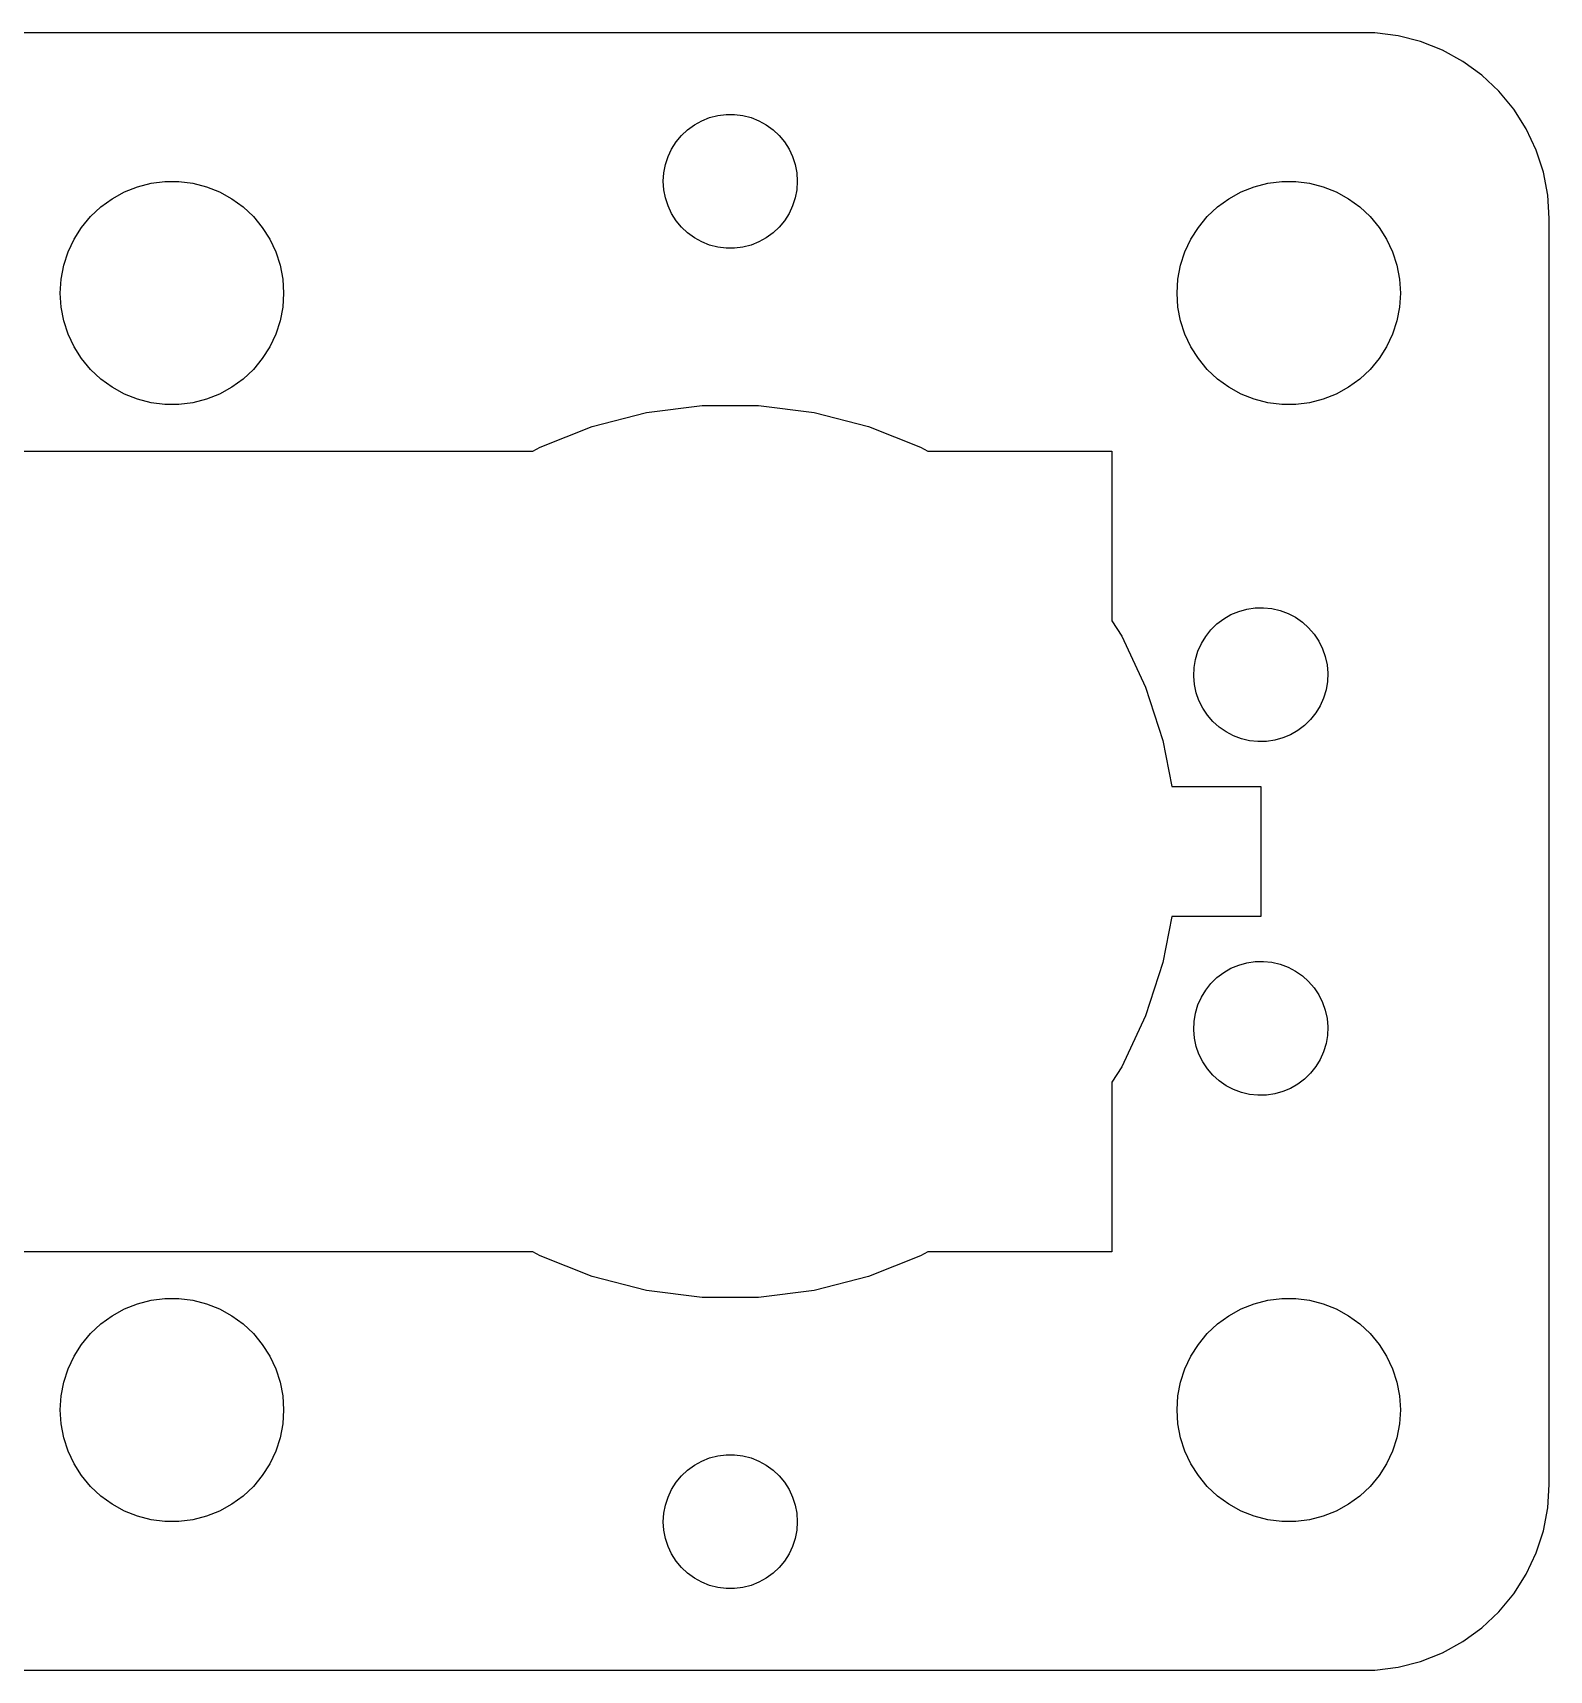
# Model space of a CAD drawing. Header units: metres. Extents: x -52 to 22, y -22 to 130.
# Drawn here: x -18.74 to 22, y -21.99 to 21.99 of the extents above; entities that cross this region are included whole.
import ezdxf

# ---------------------------------------------------------------- set-up
doc = ezdxf.new("R2010")
doc.units = ezdxf.units.M

msp = doc.modelspace()

# ---------------------------------------------------------------- linework, layer by layer
for p, q in [((17.3139, 21.9901), (-47.3139, 21.9901)), ((17.9369, 21.9114), (17.3139, 21.9901)), ((18.5451, 21.7553), (17.9369, 21.9114)), ((19.1289, 21.5241), (18.5451, 21.7553)), ((19.6791, 21.2216), (19.1289, 21.5241)), ((20.1871, 20.8526), (19.6791, 21.2216)), ((20.6448, 20.4227), (20.1871, 20.8526)), ((21.0451, 19.9389), (20.6448, 20.4227)), ((-0.33728, 19.7681), (-0.11302, 19.7964)), ((-0.11302, 19.7964), (0.11302, 19.7964)), ((0.11302, 19.7964), (0.33728, 19.7681)), ((21.3815, 19.4088), (21.0451, 19.9389)), ((-1.31213, 19.2322), (-1.14735, 19.3869)), ((-1.14735, 19.3869), (-0.96448, 19.5198)), ((-0.96448, 19.5198), (-0.76639, 19.6287)), ((-0.76639, 19.6287), (-0.55623, 19.7119)), ((-0.55623, 19.7119), (-0.33728, 19.7681)), ((0.33728, 19.7681), (0.55623, 19.7119)), ((0.55623, 19.7119), (0.76639, 19.6287)), ((0.76639, 19.6287), (0.96448, 19.5198)), ((0.96448, 19.5198), (1.14735, 19.3869)), ((1.14735, 19.3869), (1.31213, 19.2322)), ((21.6489, 18.8406), (21.3815, 19.4088)), ((-1.57735, 18.8672), (-1.45622, 19.058)), ((-1.45622, 19.058), (-1.31213, 19.2322)), ((1.31213, 19.2322), (1.45622, 19.058)), ((1.45622, 19.058), (1.57735, 18.8672)), ((-1.74344, 18.4476), (-1.67358, 18.6626)), ((-1.67358, 18.6626), (-1.57735, 18.8672)), ((1.57735, 18.8672), (1.67358, 18.6626)), ((1.67358, 18.6626), (1.74344, 18.4476)), ((21.8429, 18.2434), (21.6489, 18.8406)), ((-1.79999, 18), (-1.7858, 18.2256)), ((-1.7858, 18.2256), (-1.74344, 18.4476)), ((1.74344, 18.4476), (1.7858, 18.2256)), ((1.7858, 18.2256), (1.79999, 18)), ((21.9606, 17.6267), (21.8429, 18.2434)), ((-16.6075, 17.533), (-16.2773, 17.7145)), ((-16.2773, 17.7145), (-15.927, 17.8532)), ((-15.927, 17.8532), (-15.5621, 17.9469)), ((-15.5621, 17.9469), (-15.1884, 17.9941)), ((-15.1884, 17.9941), (-14.8116, 17.9941)), ((-14.8116, 17.9941), (-14.4379, 17.9469)), ((-14.4379, 17.9469), (-14.0729, 17.8532)), ((-14.0729, 17.8532), (-13.7227, 17.7145)), ((-13.7227, 17.7145), (-13.3925, 17.533)), ((-1.7858, 17.7744), (-1.79999, 18)), ((-1.74344, 17.5524), (-1.7858, 17.7744)), ((1.7858, 17.7744), (1.74344, 17.5524)), ((1.79999, 18), (1.7858, 17.7744)), ((13.3925, 17.533), (13.7227, 17.7145)), ((13.7227, 17.7145), (14.0729, 17.8532)), ((14.0729, 17.8532), (14.4379, 17.9469)), ((14.4379, 17.9469), (14.8116, 17.9941)), ((14.8116, 17.9941), (15.1884, 17.9941)), ((15.1884, 17.9941), (15.5621, 17.9469)), ((15.5621, 17.9469), (15.927, 17.8532)), ((15.927, 17.8532), (16.2773, 17.7145)), ((16.2773, 17.7145), (16.6075, 17.533)), ((22, 17), (21.9606, 17.6267)), ((-17.1869, 17.0536), (-16.9123, 17.3115)), ((-16.9123, 17.3115), (-16.6075, 17.533)), ((-13.3925, 17.533), (-13.0877, 17.3115)), ((-13.0877, 17.3115), (-12.8131, 17.0536)), ((-1.67358, 17.3374), (-1.74344, 17.5524)), ((-1.57735, 17.1328), (-1.67358, 17.3374)), ((1.67358, 17.3374), (1.57735, 17.1328)), ((1.74344, 17.5524), (1.67358, 17.3374)), ((12.8131, 17.0536), (13.0877, 17.3115)), ((13.0877, 17.3115), (13.3925, 17.533)), ((16.6075, 17.533), (16.9123, 17.3115)), ((16.9123, 17.3115), (17.1869, 17.0536)), ((-17.6289, 16.4453), (-17.427, 16.7634)), ((-17.427, 16.7634), (-17.1869, 17.0536)), ((-12.8131, 17.0536), (-12.5729, 16.7634)), ((-12.5729, 16.7634), (-12.3711, 16.4453)), ((-1.45622, 16.942), (-1.57735, 17.1328)), ((-1.31213, 16.7678), (-1.45622, 16.942)), ((-1.14735, 16.6131), (-1.31213, 16.7678)), ((1.31213, 16.7678), (1.14735, 16.6131)), ((1.45622, 16.942), (1.31213, 16.7678)), ((1.57735, 17.1328), (1.45622, 16.942)), ((12.3711, 16.4453), (12.5729, 16.7634)), ((12.5729, 16.7634), (12.8131, 17.0536)), ((17.1869, 17.0536), (17.427, 16.7634)), ((17.427, 16.7634), (17.6289, 16.4453)), ((22, -17), (22, 17)), ((-17.7893, 16.1044), (-17.6289, 16.4453)), ((-12.3711, 16.4453), (-12.2107, 16.1044)), ((-0.96448, 16.4802), (-1.14735, 16.6131)), ((-0.76639, 16.3713), (-0.96448, 16.4802)), ((-0.55623, 16.2881), (-0.76639, 16.3713)), ((-0.33728, 16.2319), (-0.55623, 16.2881)), ((0.55623, 16.2881), (0.33728, 16.2319)), ((0.76639, 16.3713), (0.55623, 16.2881)), ((0.96448, 16.4802), (0.76639, 16.3713)), ((1.14735, 16.6131), (0.96448, 16.4802)), ((12.2107, 16.1044), (12.3711, 16.4453)), ((17.6289, 16.4453), (17.7893, 16.1044)), ((-17.9057, 15.7461), (-17.7893, 16.1044)), ((-12.2107, 16.1044), (-12.0942, 15.7461)), ((-0.11302, 16.2036), (-0.33728, 16.2319)), ((0.11302, 16.2036), (-0.11302, 16.2036)), ((0.33728, 16.2319), (0.11302, 16.2036)), ((12.0942, 15.7461), (12.2107, 16.1044)), ((17.7893, 16.1044), (17.9057, 15.7461)), ((-17.9763, 15.376), (-17.9057, 15.7461)), ((-12.0942, 15.7461), (-12.0237, 15.376)), ((12.0237, 15.376), (12.0942, 15.7461)), ((17.9057, 15.7461), (17.9763, 15.376)), ((-18, 15), (-17.9763, 15.376)), ((-17.9763, 14.624), (-18, 15)), ((-12.0237, 15.376), (-12, 15)), ((-12, 15), (-12.0237, 14.624)), ((12, 15), (12.0237, 15.376)), ((12.0237, 14.624), (12, 15)), ((17.9763, 15.376), (18, 15)), ((18, 15), (17.9763, 14.624)), ((-17.9057, 14.2539), (-17.9763, 14.624)), ((-12.0237, 14.624), (-12.0942, 14.2539)), ((12.0942, 14.2539), (12.0237, 14.624)), ((17.9763, 14.624), (17.9057, 14.2539)), ((-17.7893, 13.8956), (-17.9057, 14.2539)), ((-12.0942, 14.2539), (-12.2107, 13.8956)), ((12.2107, 13.8956), (12.0942, 14.2539)), ((17.9057, 14.2539), (17.7893, 13.8956)), ((-17.6289, 13.5547), (-17.7893, 13.8956)), ((-12.2107, 13.8956), (-12.3711, 13.5547)), ((12.3711, 13.5547), (12.2107, 13.8956)), ((17.7893, 13.8956), (17.6289, 13.5547)), ((-17.427, 13.2366), (-17.6289, 13.5547)), ((-17.1869, 12.9464), (-17.427, 13.2366)), ((-12.5729, 13.2366), (-12.8131, 12.9464)), ((-12.3711, 13.5547), (-12.5729, 13.2366)), ((12.5729, 13.2366), (12.3711, 13.5547)), ((12.8131, 12.9464), (12.5729, 13.2366)), ((17.427, 13.2366), (17.1869, 12.9464)), ((17.6289, 13.5547), (17.427, 13.2366)), ((-16.9123, 12.6884), (-17.1869, 12.9464)), ((-12.8131, 12.9464), (-13.0877, 12.6884)), ((13.0877, 12.6884), (12.8131, 12.9464)), ((17.1869, 12.9464), (16.9123, 12.6884)), ((-16.6075, 12.467), (-16.9123, 12.6884)), ((-16.2773, 12.2855), (-16.6075, 12.467)), ((-13.3925, 12.467), (-13.7227, 12.2855)), ((-13.0877, 12.6884), (-13.3925, 12.467)), ((13.3925, 12.467), (13.0877, 12.6884)), ((13.7227, 12.2855), (13.3925, 12.467)), ((16.6075, 12.467), (16.2773, 12.2855)), ((16.9123, 12.6884), (16.6075, 12.467)), ((-15.927, 12.1468), (-16.2773, 12.2855)), ((-15.5621, 12.0531), (-15.927, 12.1468)), ((-15.1884, 12.0059), (-15.5621, 12.0531)), ((-14.8116, 12.0059), (-15.1884, 12.0059)), ((-14.4379, 12.0531), (-14.8116, 12.0059)), ((-14.0729, 12.1468), (-14.4379, 12.0531)), ((-13.7227, 12.2855), (-14.0729, 12.1468)), ((-2.24857, 11.7874), (-0.75348, 11.9763)), ((-0.75348, 11.9763), (0.75348, 11.9763)), ((0.75348, 11.9763), (2.24857, 11.7874)), ((14.0729, 12.1468), (13.7227, 12.2855)), ((14.4379, 12.0531), (14.0729, 12.1468)), ((14.8116, 12.0059), (14.4379, 12.0531)), ((15.1884, 12.0059), (14.8116, 12.0059)), ((15.5621, 12.0531), (15.1884, 12.0059)), ((15.927, 12.1468), (15.5621, 12.0531)), ((16.2773, 12.2855), (15.927, 12.1468)), ((-3.70819, 11.4127), (-2.24857, 11.7874)), ((2.24857, 11.7874), (3.70819, 11.4127)), ((-5.10934, 10.8579), (-3.70819, 11.4127)), ((3.70819, 11.4127), (5.10934, 10.8579)), ((-32.25, 10.75), (-5.30566, 10.75)), ((-5.30566, 10.75), (-5.10934, 10.8579)), ((5.10934, 10.8579), (5.30566, 10.75)), ((5.30566, 10.75), (10.25, 10.75)), ((10.25, 10.75), (10.25, 6.19968)), ((10.25, 6.19968), (10.5157, 5.78104)), ((13.0738, 6.11258), (13.2539, 6.24925)), ((13.2539, 6.24925), (13.4496, 6.36227)), ((13.4496, 6.36227), (13.658, 6.44987)), ((13.658, 6.44987), (13.8757, 6.51065)), ((13.8757, 6.51065), (14.0994, 6.54369)), ((14.0994, 6.54369), (14.3254, 6.54842)), ((14.3254, 6.54842), (14.5502, 6.52478)), ((14.5502, 6.52478), (14.7702, 6.47316)), ((14.7702, 6.47316), (14.9821, 6.39438)), ((14.9821, 6.39438), (15.1824, 6.28964)), ((15.1824, 6.28964), (15.3681, 6.16064)), ((15.3681, 6.16064), (15.536, 6.00938)), ((10.5157, 5.78104), (11.1573, 4.41748)), ((12.6548, 5.58392), (12.7719, 5.77728)), ((12.7719, 5.77728), (12.9123, 5.95442)), ((12.9123, 5.95442), (13.0738, 6.11258)), ((15.536, 6.00938), (15.6837, 5.83827)), ((15.6837, 5.83827), (15.8088, 5.64999)), ((12.4976, 5.16103), (12.5629, 5.37743)), ((12.5629, 5.37743), (12.6548, 5.58392)), ((15.8088, 5.64999), (15.9093, 5.44753)), ((15.9093, 5.44753), (15.9837, 5.23405)), ((12.4504, 4.7123), (12.4599, 4.93814)), ((12.4599, 4.93814), (12.4976, 5.16103)), ((15.9837, 5.23405), (16.0307, 5.01294)), ((16.0307, 5.01294), (16.0496, 4.78769)), ((11.1573, 4.41748), (11.623, 2.98427)), ((12.4693, 4.48705), (12.4504, 4.7123)), ((12.5163, 4.26593), (12.4693, 4.48705)), ((16.0401, 4.56184), (16.0024, 4.33896)), ((16.0496, 4.78769), (16.0401, 4.56184)), ((12.5906, 4.05246), (12.5163, 4.26593)), ((12.6911, 3.84999), (12.5906, 4.05246)), ((15.9371, 4.12256), (15.8452, 3.91606)), ((16.0024, 4.33896), (15.9371, 4.12256)), ((12.8162, 3.66171), (12.6911, 3.84999)), ((12.9639, 3.4906), (12.8162, 3.66171)), ((15.5876, 3.54556), (15.4261, 3.38741)), ((15.7281, 3.7227), (15.5876, 3.54556)), ((15.8452, 3.91606), (15.7281, 3.7227)), ((13.1319, 3.33934), (12.9639, 3.4906)), ((13.3176, 3.21034), (13.1319, 3.33934)), ((13.5179, 3.10561), (13.3176, 3.21034)), ((13.7297, 3.02682), (13.5179, 3.10561)), ((15.0503, 3.13771), (14.8419, 3.05011)), ((15.2461, 3.25073), (15.0503, 3.13771)), ((15.4261, 3.38741), (15.2461, 3.25073)), ((11.623, 2.98427), (11.8584, 1.75)), ((13.9498, 2.9752), (13.7297, 3.02682)), ((14.1746, 2.95157), (13.9498, 2.9752)), ((14.4006, 2.9563), (14.1746, 2.95157)), ((14.6242, 2.98933), (14.4006, 2.9563)), ((14.8419, 3.05011), (14.6242, 2.98933)), ((11.8584, 1.75), (14.25, 1.75)), ((14.25, 1.75), (14.25, -1.75)), ((11.8584, -1.75), (11.623, -2.98427)), ((14.25, -1.75), (11.8584, -1.75)), ((11.623, -2.98427), (11.1573, -4.41748)), ((13.4496, -3.13771), (13.658, -3.05011)), ((13.658, -3.05011), (13.8757, -2.98933)), ((13.8757, -2.98933), (14.0994, -2.9563)), ((14.0994, -2.9563), (14.3254, -2.95157)), ((14.3254, -2.95157), (14.5502, -2.9752)), ((14.5502, -2.9752), (14.7702, -3.02682)), ((14.7702, -3.02682), (14.9821, -3.10561)), ((12.9123, -3.54556), (13.0738, -3.38741)), ((13.0738, -3.38741), (13.2539, -3.25073)), ((13.2539, -3.25073), (13.4496, -3.13771)), ((14.9821, -3.10561), (15.1824, -3.21034)), ((15.1824, -3.21034), (15.3681, -3.33934)), ((15.3681, -3.33934), (15.536, -3.4906)), ((15.536, -3.4906), (15.6837, -3.66171)), ((12.5629, -4.12256), (12.6548, -3.91606)), ((12.6548, -3.91606), (12.7719, -3.7227)), ((12.7719, -3.7227), (12.9123, -3.54556)), ((15.6837, -3.66171), (15.8088, -3.84999)), ((15.8088, -3.84999), (15.9093, -4.05246)), ((12.4599, -4.56184), (12.4976, -4.33896)), ((12.4976, -4.33896), (12.5629, -4.12256)), ((15.9093, -4.05246), (15.9837, -4.26593)), ((15.9837, -4.26593), (16.0307, -4.48705)), ((11.1573, -4.41748), (10.5157, -5.78104)), ((12.4504, -4.78769), (12.4599, -4.56184)), ((12.4693, -5.01294), (12.4504, -4.78769)), ((16.0307, -4.48705), (16.0496, -4.7123)), ((16.0496, -4.7123), (16.0401, -4.93814)), ((12.5163, -5.23405), (12.4693, -5.01294)), ((12.5906, -5.44753), (12.5163, -5.23405)), ((16.0024, -5.16103), (15.9371, -5.37743)), ((16.0401, -4.93814), (16.0024, -5.16103)), ((12.6911, -5.64999), (12.5906, -5.44753)), ((12.8162, -5.83827), (12.6911, -5.64999)), ((15.8452, -5.58392), (15.7281, -5.77728)), ((15.9371, -5.37743), (15.8452, -5.58392)), ((10.5157, -5.78104), (10.25, -6.19968)), ((12.9639, -6.00938), (12.8162, -5.83827)), ((13.1319, -6.16064), (12.9639, -6.00938)), ((15.4261, -6.11258), (15.2461, -6.24925)), ((15.5876, -5.95442), (15.4261, -6.11258)), ((15.7281, -5.77728), (15.5876, -5.95442)), ((10.25, -6.19968), (10.25, -10.75)), ((13.3176, -6.28964), (13.1319, -6.16064)), ((13.5179, -6.39438), (13.3176, -6.28964)), ((13.7297, -6.47316), (13.5179, -6.39438)), ((13.9498, -6.52478), (13.7297, -6.47316)), ((14.1746, -6.54842), (13.9498, -6.52478)), ((14.4006, -6.54369), (14.1746, -6.54842)), ((14.6242, -6.51065), (14.4006, -6.54369)), ((14.8419, -6.44987), (14.6242, -6.51065)), ((15.0503, -6.36227), (14.8419, -6.44987)), ((15.2461, -6.24925), (15.0503, -6.36227)), ((-5.30566, -10.75), (-32.25, -10.75)), ((-5.10934, -10.8579), (-5.30566, -10.75)), ((-3.70819, -11.4127), (-5.10934, -10.8579)), ((5.10934, -10.8579), (3.70819, -11.4127)), ((5.30566, -10.75), (5.10934, -10.8579)), ((10.25, -10.75), (5.30566, -10.75)), ((-2.24857, -11.7874), (-3.70819, -11.4127)), ((3.70819, -11.4127), (2.24857, -11.7874)), ((-0.75348, -11.9763), (-2.24857, -11.7874)), ((2.24857, -11.7874), (0.75348, -11.9763)), ((-16.6075, -12.467), (-16.2773, -12.2855)), ((-16.2773, -12.2855), (-15.927, -12.1468)), ((-15.927, -12.1468), (-15.5621, -12.0531)), ((-15.5621, -12.0531), (-15.1884, -12.0059)), ((-15.1884, -12.0059), (-14.8116, -12.0059)), ((-14.8116, -12.0059), (-14.4379, -12.0531)), ((-14.4379, -12.0531), (-14.0729, -12.1468)), ((-14.0729, -12.1468), (-13.7227, -12.2855)), ((-13.7227, -12.2855), (-13.3925, -12.467)), ((0.75348, -11.9763), (-0.75348, -11.9763)), ((13.3925, -12.467), (13.7227, -12.2855)), ((13.7227, -12.2855), (14.0729, -12.1468)), ((14.0729, -12.1468), (14.4379, -12.0531)), ((14.4379, -12.0531), (14.8116, -12.0059)), ((14.8116, -12.0059), (15.1884, -12.0059)), ((15.1884, -12.0059), (15.5621, -12.0531)), ((15.5621, -12.0531), (15.927, -12.1468)), ((15.927, -12.1468), (16.2773, -12.2855)), ((16.2773, -12.2855), (16.6075, -12.467)), ((-17.1869, -12.9464), (-16.9123, -12.6884)), ((-16.9123, -12.6884), (-16.6075, -12.467)), ((-13.3925, -12.467), (-13.0877, -12.6884)), ((-13.0877, -12.6884), (-12.8131, -12.9464)), ((12.8131, -12.9464), (13.0877, -12.6884)), ((13.0877, -12.6884), (13.3925, -12.467)), ((16.6075, -12.467), (16.9123, -12.6884)), ((16.9123, -12.6884), (17.1869, -12.9464)), ((-17.427, -13.2366), (-17.1869, -12.9464)), ((-12.8131, -12.9464), (-12.5729, -13.2366)), ((12.5729, -13.2366), (12.8131, -12.9464)), ((17.1869, -12.9464), (17.427, -13.2366)), ((-17.7893, -13.8956), (-17.6289, -13.5547)), ((-17.6289, -13.5547), (-17.427, -13.2366)), ((-12.5729, -13.2366), (-12.3711, -13.5547)), ((-12.3711, -13.5547), (-12.2107, -13.8956)), ((12.2107, -13.8956), (12.3711, -13.5547)), ((12.3711, -13.5547), (12.5729, -13.2366)), ((17.427, -13.2366), (17.6289, -13.5547)), ((17.6289, -13.5547), (17.7893, -13.8956)), ((-17.9057, -14.2539), (-17.7893, -13.8956)), ((-12.2107, -13.8956), (-12.0942, -14.2539)), ((12.0942, -14.2539), (12.2107, -13.8956)), ((17.7893, -13.8956), (17.9057, -14.2539)), ((-17.9763, -14.624), (-17.9057, -14.2539)), ((-12.0942, -14.2539), (-12.0237, -14.624)), ((12.0237, -14.624), (12.0942, -14.2539)), ((17.9057, -14.2539), (17.9763, -14.624)), ((-18, -15), (-17.9763, -14.624)), ((-12.0237, -14.624), (-12, -15)), ((12, -15), (12.0237, -14.624)), ((17.9763, -14.624), (18, -15)), ((-17.9763, -15.376), (-18, -15)), ((-17.9057, -15.7461), (-17.9763, -15.376)), ((-12.0237, -15.376), (-12.0942, -15.7461)), ((-12, -15), (-12.0237, -15.376)), ((12.0237, -15.376), (12, -15)), ((12.0942, -15.7461), (12.0237, -15.376)), ((17.9763, -15.376), (17.9057, -15.7461)), ((18, -15), (17.9763, -15.376)), ((-17.7893, -16.1044), (-17.9057, -15.7461)), ((-12.0942, -15.7461), (-12.2107, -16.1044)), ((12.2107, -16.1044), (12.0942, -15.7461)), ((17.9057, -15.7461), (17.7893, -16.1044)), ((-17.6289, -16.4453), (-17.7893, -16.1044)), ((-12.2107, -16.1044), (-12.3711, -16.4453)), ((-0.55623, -16.2881), (-0.33728, -16.2319)), ((-0.33728, -16.2319), (-0.11302, -16.2036)), ((-0.11302, -16.2036), (0.11302, -16.2036)), ((0.11302, -16.2036), (0.33728, -16.2319)), ((0.33728, -16.2319), (0.55623, -16.2881)), ((12.3711, -16.4453), (12.2107, -16.1044)), ((17.7893, -16.1044), (17.6289, -16.4453)), ((-17.427, -16.7634), (-17.6289, -16.4453)), ((-12.3711, -16.4453), (-12.5729, -16.7634)), ((-1.31213, -16.7678), (-1.14735, -16.6131)), ((-1.14735, -16.6131), (-0.96448, -16.4802)), ((-0.96448, -16.4802), (-0.76639, -16.3713)), ((-0.76639, -16.3713), (-0.55623, -16.2881)), ((0.55623, -16.2881), (0.76639, -16.3713)), ((0.76639, -16.3713), (0.96448, -16.4802)), ((0.96448, -16.4802), (1.14735, -16.6131)), ((1.14735, -16.6131), (1.31213, -16.7678)), ((12.5729, -16.7634), (12.3711, -16.4453)), ((17.6289, -16.4453), (17.427, -16.7634)), ((-17.1869, -17.0536), (-17.427, -16.7634)), ((-16.9123, -17.3115), (-17.1869, -17.0536)), ((-12.8131, -17.0536), (-13.0877, -17.3115)), ((-12.5729, -16.7634), (-12.8131, -17.0536)), ((-1.67358, -17.3374), (-1.57735, -17.1328)), ((-1.57735, -17.1328), (-1.45622, -16.942)), ((-1.45622, -16.942), (-1.31213, -16.7678)), ((1.31213, -16.7678), (1.45622, -16.942)), ((1.45622, -16.942), (1.57735, -17.1328)), ((1.57735, -17.1328), (1.67358, -17.3374)), ((12.8131, -17.0536), (12.5729, -16.7634)), ((13.0877, -17.3115), (12.8131, -17.0536)), ((17.1869, -17.0536), (16.9123, -17.3115)), ((17.427, -16.7634), (17.1869, -17.0536)), ((21.9606, -17.6267), (22, -17)), ((-16.6075, -17.533), (-16.9123, -17.3115)), ((-16.2773, -17.7145), (-16.6075, -17.533)), ((-13.3925, -17.533), (-13.7227, -17.7145)), ((-13.0877, -17.3115), (-13.3925, -17.533)), ((-1.7858, -17.7744), (-1.74344, -17.5524)), ((-1.74344, -17.5524), (-1.67358, -17.3374)), ((1.67358, -17.3374), (1.74344, -17.5524)), ((1.74344, -17.5524), (1.7858, -17.7744)), ((13.3925, -17.533), (13.0877, -17.3115)), ((13.7227, -17.7145), (13.3925, -17.533)), ((16.6075, -17.533), (16.2773, -17.7145)), ((16.9123, -17.3115), (16.6075, -17.533)), ((-15.927, -17.8532), (-16.2773, -17.7145)), ((-15.5621, -17.9469), (-15.927, -17.8532)), ((-15.1884, -17.9941), (-15.5621, -17.9469)), ((-14.8116, -17.9941), (-15.1884, -17.9941)), ((-14.4379, -17.9469), (-14.8116, -17.9941)), ((-14.0729, -17.8532), (-14.4379, -17.9469)), ((-13.7227, -17.7145), (-14.0729, -17.8532)), ((-1.79999, -18), (-1.7858, -17.7744)), ((-1.7858, -18.2256), (-1.79999, -18)), ((1.7858, -17.7744), (1.79999, -18)), ((1.79999, -18), (1.7858, -18.2256)), ((14.0729, -17.8532), (13.7227, -17.7145)), ((14.4379, -17.9469), (14.0729, -17.8532)), ((14.8116, -17.9941), (14.4379, -17.9469)), ((15.1884, -17.9941), (14.8116, -17.9941)), ((15.5621, -17.9469), (15.1884, -17.9941)), ((15.927, -17.8532), (15.5621, -17.9469)), ((16.2773, -17.7145), (15.927, -17.8532)), ((21.8429, -18.2434), (21.9606, -17.6267)), ((-1.74344, -18.4476), (-1.7858, -18.2256)), ((-1.67358, -18.6626), (-1.74344, -18.4476)), ((1.74344, -18.4476), (1.67358, -18.6626)), ((1.7858, -18.2256), (1.74344, -18.4476)), ((21.6489, -18.8406), (21.8429, -18.2434)), ((-1.57735, -18.8672), (-1.67358, -18.6626)), ((-1.45622, -19.058), (-1.57735, -18.8672)), ((1.57735, -18.8672), (1.45622, -19.058)), ((1.67358, -18.6626), (1.57735, -18.8672)), ((21.3815, -19.4088), (21.6489, -18.8406)), ((-1.31213, -19.2322), (-1.45622, -19.058)), ((-1.14735, -19.3869), (-1.31213, -19.2322)), ((1.31213, -19.2322), (1.14735, -19.3869)), ((1.45622, -19.058), (1.31213, -19.2322)), ((-0.96448, -19.5198), (-1.14735, -19.3869)), ((-0.76639, -19.6287), (-0.96448, -19.5198)), ((-0.55623, -19.7119), (-0.76639, -19.6287)), ((-0.33728, -19.7681), (-0.55623, -19.7119)), ((-0.11302, -19.7964), (-0.33728, -19.7681)), ((0.33728, -19.7681), (0.11302, -19.7964)), ((0.55623, -19.7119), (0.33728, -19.7681)), ((0.76639, -19.6287), (0.55623, -19.7119)), ((0.96448, -19.5198), (0.76639, -19.6287)), ((1.14735, -19.3869), (0.96448, -19.5198)), ((21.0451, -19.9389), (21.3815, -19.4088)), ((0.11302, -19.7964), (-0.11302, -19.7964)), ((20.6448, -20.4227), (21.0451, -19.9389)), ((20.1871, -20.8526), (20.6448, -20.4227)), ((19.6791, -21.2216), (20.1871, -20.8526)), ((18.5451, -21.7553), (19.1289, -21.5241)), ((19.1289, -21.5241), (19.6791, -21.2216)), ((-47.3139, -21.9901), (17.3139, -21.9901)), ((17.3139, -21.9901), (17.9369, -21.9114)), ((17.9369, -21.9114), (18.5451, -21.7553))]:
    msp.add_line(p, q)

doc.saveas('drawing.dxf')
